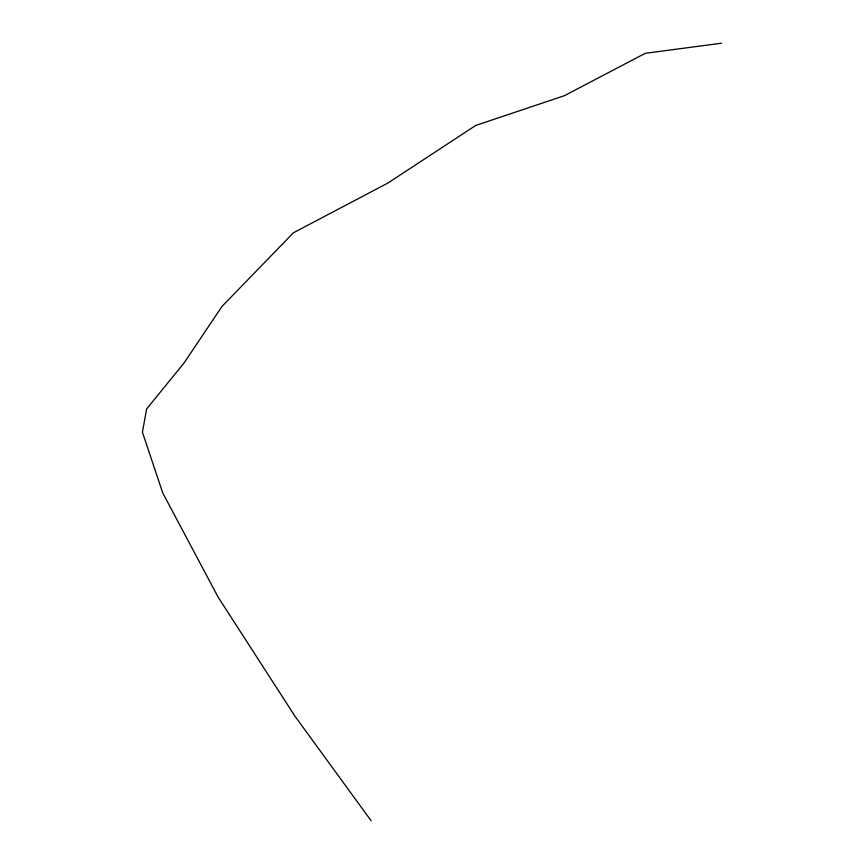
<?xml version="1.0" encoding="UTF-8"?>
<svg xmlns="http://www.w3.org/2000/svg" width="864" height="864" viewBox="0 0 864 864"><rect width="100%" height="100%" fill="white"/><g stroke="black" fill="none" stroke-linecap="round" stroke-linejoin="round"><path stroke-width="1.3" d="M721.57 43.2L645.289 53.309L564.408 95.688L475.729 125.442L387.925 183.028L293.436 232.772L222.005 306.407L183.978 363.096L146.632 408.92L142.43 432.216L162.713 492.869L218.041 597.002L294.916 716.148L371.153 820.8"/></g></svg>
